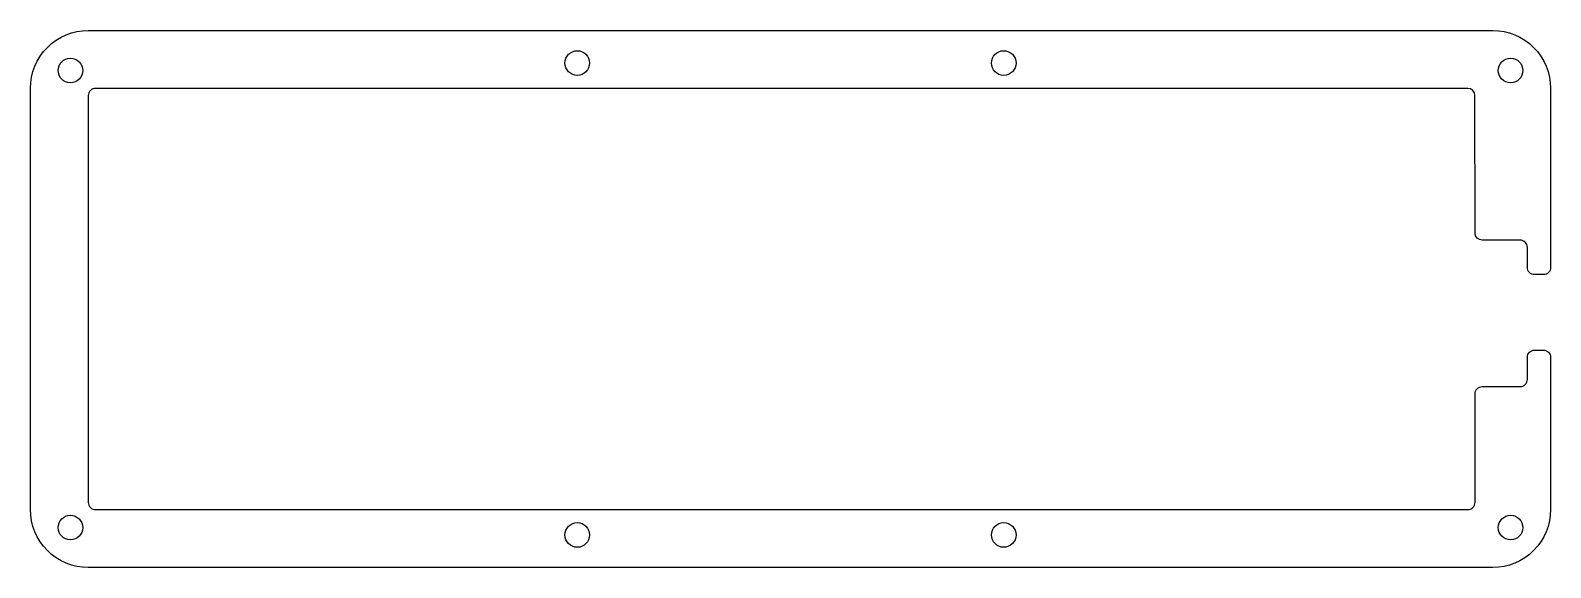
# Model space of a CAD drawing. Header units: millimetres. Extents: x 1 to 211, y -75 to -1.
import ezdxf

# ---------------------------------------------------------------- set-up
doc = ezdxf.new("R2010")
doc.units = ezdxf.units.MM
doc.layers.get('0').update_dxf_attribs({"linetype": 'CONTINUOUS'})

msp = doc.modelspace()

# ---------------------------------------------------------------- linework, layer by layer
msp.add_lwpolyline([(10, -67.12), (199.54, -67.12, 0.414333), (200.54, -66.12), (200.53, -51.15, -0.414333), (201.53, -50.15), (206.77, -50.15, 0.414214), (207.77, -49.15), (207.77, -46.11, -0.414214), (208.77, -45.11), (209.97, -45.11, -0.414214), (210.97, -46.11), (210.97, -67.12, -0.414214), (202.97, -75.12), (9, -75.12, -0.414214), (1, -67.12), (1, -8.98, -0.414214), (9, -0.98), (202.97, -0.98, -0.414214), (210.97, -8.98), (210.97, -33.69, -0.414214), (209.97, -34.69), (208.77, -34.69, -0.414214), (207.77, -33.69), (207.77, -30.93, 0.414214), (206.77, -29.93), (201.53, -29.93, -0.414095), (200.53, -28.93), (200.52, -9.98, 0.414095), (199.52, -8.98), (10, -8.98, 0.414214), (9, -9.98), (9, -66.12, 0.414214)], format="xyb", close=True)
for centre in [(76.53, -5.48), (135.44, -5.48), (6.53, -6.51), (205.44, -6.51), (6.53, -69.6), (76.53, -70.62), (135.44, -70.62), (205.44, -69.6)]:
    msp.add_circle(centre, 1.7)

doc.saveas('drawing.dxf')
